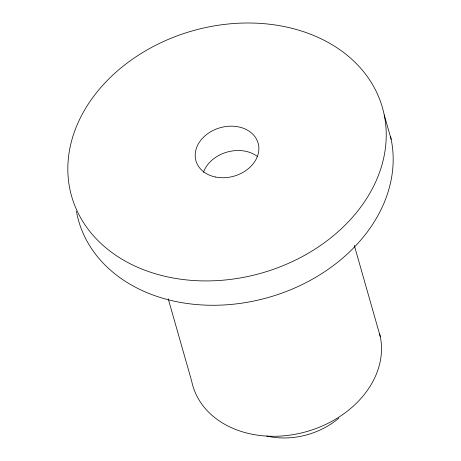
<?xml version="1.0" encoding="UTF-8"?>
<svg xmlns="http://www.w3.org/2000/svg" width="461" height="461" viewBox="0 0 461 461"><rect width="100%" height="100%" fill="white"/><g stroke="black" fill="none" stroke-linecap="round" stroke-linejoin="round"><path stroke-width="0.69" d="M384.226 114.95A161.604 125.945 -15.9 0 1 170.282 277.453A161.604 125.945 -15.9 0 1 126.591 63.48A161.604 125.945 -15.9 0 1 384.226 114.95L391.164 139.297M354.296 245.402L380.302 336.703M168.219 298.809L191.667 381.12A96.966 75.569 -15.9 0 0 302.865 432.608A96.966 75.569 -15.9 0 0 379.674 333.966M390.553 136.514A161.604 125.945 -15.9 0 1 260.966 299.42A161.604 125.945 -15.9 0 1 76.774 213.316M76.635 212.636A161.604 125.945 -15.9 0 1 76.376 211.271M338.858 418.127A68.562 53.436 -15.9 0 1 266.717 436.043M203.422 172.345A32.322 25.188 -15.9 0 1 226.962 152.113A32.322 25.188 -15.9 0 1 257.693 156.728M215.685 177.059A32.322 25.188 -15.9 0 0 258.471 144.558A32.322 25.188 -15.9 0 0 206.943 134.26A32.322 25.188 -15.9 0 0 215.685 177.059"/></g></svg>
